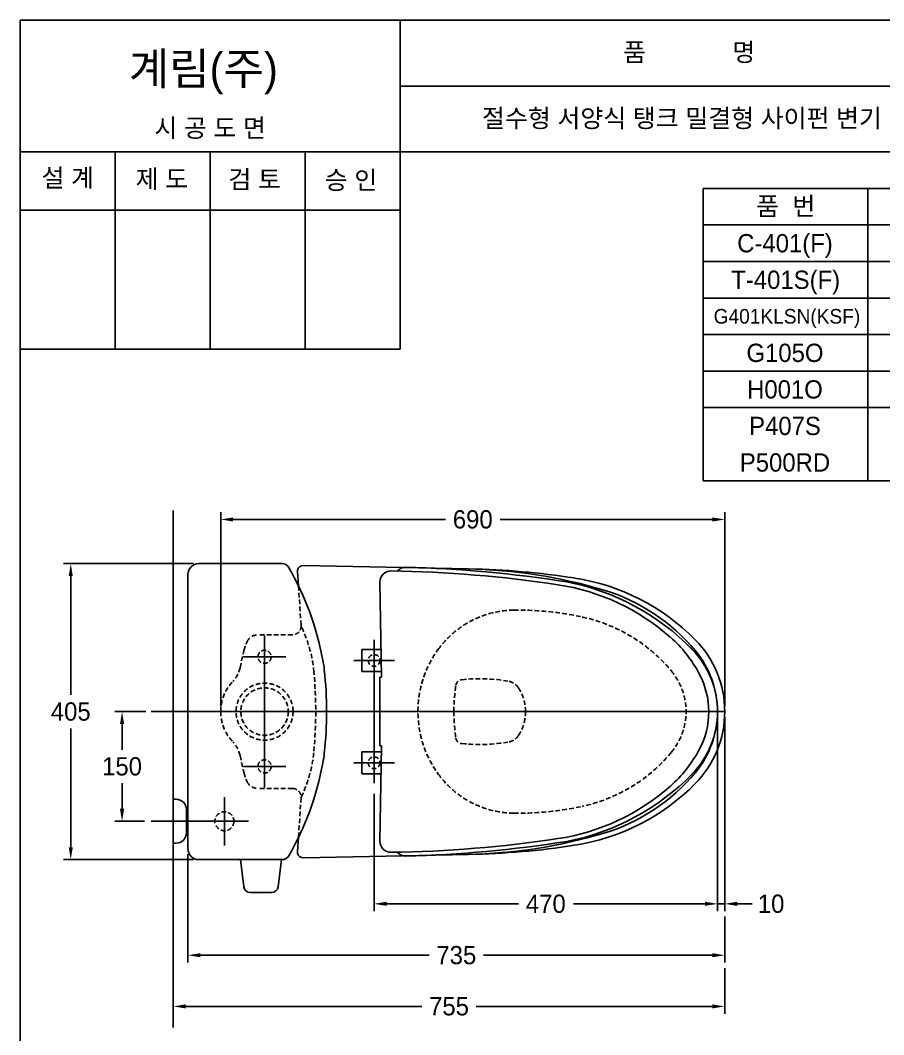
# Model space of a CAD drawing. Header units: millimetres. Extents: x 0 to 1800, y -67 to 2530.
# Drawn here: x 0 to 1182, y 1142 to 2530 of the extents above; entities that cross this region are included whole.
import ezdxf
from ezdxf.enums import TextEntityAlignment as Align
from ezdxf.lldxf.tags import DXFTag

# ---------------------------------------------------------------- set-up
doc = ezdxf.new("R2010")
doc.units = ezdxf.units.MM
doc.linetypes.add('DASHED2', pattern=[9.525, 6.35, -3.175])
for name, color, linetype in [('TEXT', 7, 'Continuous'), ('내부선 및 부속', 4, 'Continuous'), ('도각라인', 255, 'Continuous'), ('외형선', 3, 'Continuous'), ('점선', 6, 'DASHED2'), ('중심선', 1, 'DASHED'), ('치수선', 7, 'Continuous')]:
    doc.layers.add(name, color=color, linetype=linetype)
doc.styles.add('____', font='')
doc.styles.add('타이틀', font='H2GTRM.TTF', dxfattribs={"height": 25})
doc.styles.get('____').set_extended_font_data('굴림')
tags = doc.linetypes.add('DASHDOT', pattern=[70, 31, -13, 13, -13]).pattern_tags.tags
tags[10:11] = [DXFTag(74, 4), DXFTag(75, 0), DXFTag(340, '0'), DXFTag(46, 0.0), DXFTag(50, 0.0), DXFTag(44, 0.0), DXFTag(45, 0.0)]
tags[8:9] = [DXFTag(74, 4), DXFTag(75, 0), DXFTag(340, '0'), DXFTag(46, 0.0), DXFTag(50, 0.0), DXFTag(44, 0.0), DXFTag(45, 0.0)]
tags[6:7] = [DXFTag(74, 4), DXFTag(75, 0), DXFTag(340, '0'), DXFTag(46, 0.0), DXFTag(50, 0.0), DXFTag(44, 0.0), DXFTag(45, 0.0)]
tags[4:5] = [DXFTag(74, 4), DXFTag(75, 0), DXFTag(340, '0'), DXFTag(46, 0.0), DXFTag(50, 0.0), DXFTag(44, 0.0), DXFTag(45, 0.0)]
tags = doc.linetypes.add('DASHED', pattern=[25.72, 12.86, -12.86]).pattern_tags.tags
tags[6:7] = [DXFTag(74, 4), DXFTag(75, 0), DXFTag(340, '0'), DXFTag(46, 0.0), DXFTag(50, 0.0), DXFTag(44, 0.0), DXFTag(45, 0.0)]
tags[4:5] = [DXFTag(74, 4), DXFTag(75, 0), DXFTag(340, '0'), DXFTag(46, 0.0), DXFTag(50, 0.0), DXFTag(44, 0.0), DXFTag(45, 0.0)]
doc.dimstyles.new('MSADIM', dxfattribs={"dimtxt": 33, "dimasz": 17, "dimexe": 10, "dimexo": 7.5, "dimgap": 10, "dimtad": 0, "dimtih": 1, "dimtoh": 1, "dimdec": 0, "dimzin": 1, "dimdsep": 46, "dimtxsty": '____', "dimcen": 11.25, "dimadec": 0, "dimazin": 0, "dimtfac": 1, "dimtdec": 0, "dimtix": 1, "dimtmove": 0, "dimatfit": 3, "dimfxl": 1, "dimtolj": 1, "dimtzin": 1, "dimarcsym": 0})

# ---------------------------------------------------------------- blocks, each defined once
blk = doc.blocks.new('*D41')
at = {"layer": '치수선', "color": 0, "linetype": 'Continuous', "lineweight": -2, "transparency": 16777216}
for p, q in [((274.4, 1591.6), (274.4, 1857)), ((291.4, 1847), (582.2, 1847)), ((947.4, 1847), (656.7, 1847)), ((964.4, 1591.6), (964.4, 1857))]:
    blk.add_line(p, q, dxfattribs=at)
at = {"layer": '치수선', "color": 0, "linetype": 'Continuous', "transparency": 16777216}
for points in [[(291.4, 1849.8), (291.4, 1844.2), (274.4, 1847)], [(947.4, 1849.8), (947.4, 1844.2), (964.4, 1847)]]:
    blk.add_solid(points, dxfattribs=at)
at = {"layer": '치수선', "color": 0, "linetype": 'Continuous', "transparency": 16777216, "insert": (619.4, 1847), "char_height": 25, "attachment_point": 5, "style": '____'}
blk.add_mtext('\\A1;690', dxfattribs=at)
blk = doc.blocks.new('*D42')
at = {"layer": '치수선', "color": 0, "linetype": 'Continuous', "lineweight": -2, "transparency": 16777216}
for p, q in [((954.4, 1576.7), (954.4, 1311.1)), ((484.4, 1471.6), (484.4, 1311.1)), ((501.4, 1321.1), (681.8, 1321.1)), ((937.4, 1321.1), (757.1, 1321.1))]:
    blk.add_line(p, q, dxfattribs=at)
at = {"layer": '치수선', "color": 0, "linetype": 'Continuous', "transparency": 16777216}
for points in [[(501.4, 1324), (501.4, 1318.3), (484.4, 1321.1)], [(937.4, 1324), (937.4, 1318.3), (954.4, 1321.1)]]:
    blk.add_solid(points, dxfattribs=at)
at = {"layer": '치수선', "color": 0, "linetype": 'Continuous', "transparency": 16777216, "insert": (719.4, 1321.1), "char_height": 25, "attachment_point": 5, "style": '____'}
blk.add_mtext('\\A1;470', dxfattribs=at)
blk = doc.blocks.new('*D43')
at = {"layer": '치수선', "color": 0, "linetype": 'Continuous', "lineweight": -2, "transparency": 16777216}
for p, q in [((964.4, 1576.6), (964.4, 1311.1)), ((937.4, 1321.1), (920.4, 1321.1)), ((954.4, 1328.6), (954.4, 1331.1)), ((954.4, 1321.1), (964.4, 1321.1)), ((981.4, 1321.1), (1001.7, 1321.1))]:
    blk.add_line(p, q, dxfattribs=at)
at = {"layer": '치수선', "color": 0, "linetype": 'Continuous', "transparency": 16777216}
for points in [[(937.4, 1324), (937.4, 1318.3), (954.4, 1321.1)], [(981.4, 1324), (981.4, 1318.3), (964.4, 1321.1)]]:
    blk.add_solid(points, dxfattribs=at)
at = {"layer": '치수선', "color": 0, "linetype": 'Continuous', "transparency": 16777216, "insert": (1027.8, 1321.1), "char_height": 25, "attachment_point": 5, "style": '____'}
blk.add_mtext('\\A1;10', dxfattribs=at)
blk = doc.blocks.new('*D44')
at = {"layer": '치수선', "color": 0, "linetype": 'Continuous', "lineweight": -2, "transparency": 16777216}
for p, q in [((229.4, 1389.1), (229.4, 1240.8)), ((964.4, 1303.6), (964.4, 1240.8)), ((246.4, 1250.8), (559.8, 1250.8)), ((947.4, 1250.8), (634.1, 1250.8))]:
    blk.add_line(p, q, dxfattribs=at)
at = {"layer": '치수선', "color": 0, "linetype": 'Continuous', "transparency": 16777216}
for points in [[(246.4, 1253.6), (246.4, 1248), (229.4, 1250.8)], [(947.4, 1253.6), (947.4, 1248), (964.4, 1250.8)]]:
    blk.add_solid(points, dxfattribs=at)
at = {"layer": '치수선', "color": 0, "linetype": 'Continuous', "transparency": 16777216, "insert": (596.9, 1250.8), "char_height": 25, "attachment_point": 5, "style": '____'}
blk.add_mtext('\\A1;735', dxfattribs=at)
blk = doc.blocks.new('*D45')
at = {"layer": '치수선', "color": 0, "linetype": 'Continuous', "lineweight": -2, "transparency": 16777216}
for p, q in [((964.4, 1233.3), (964.4, 1170.8)), ((209.4, 1188.3), (209.4, 1190.8)), ((226.4, 1180.8), (549.8, 1180.8)), ((947.4, 1180.8), (624.1, 1180.8))]:
    blk.add_line(p, q, dxfattribs=at)
at = {"layer": '치수선', "color": 0, "linetype": 'Continuous', "transparency": 16777216}
for points in [[(226.4, 1183.6), (226.4, 1178), (209.4, 1180.8)], [(947.4, 1183.6), (947.4, 1178), (964.4, 1180.8)]]:
    blk.add_solid(points, dxfattribs=at)
at = {"layer": '치수선', "color": 0, "linetype": 'Continuous', "transparency": 16777216, "insert": (586.9, 1180.8), "char_height": 25, "attachment_point": 5, "style": '____'}
blk.add_mtext('\\A1;755', dxfattribs=at)
blk = doc.blocks.new('*D46')
at = {"layer": '치수선', "color": 0, "linetype": 'Continuous', "lineweight": -2, "transparency": 16777216}
for p, q in [((171.9, 1584.1), (129.3, 1584.1)), ((139.3, 1567.1), (139.3, 1531.9)), ((139.3, 1451.1), (139.3, 1486.2)), ((169.9, 1434.1), (129.3, 1434.1))]:
    blk.add_line(p, q, dxfattribs=at)
at = {"layer": '치수선', "color": 0, "linetype": 'Continuous', "transparency": 16777216}
for points in [[(136.5, 1567.1), (142.2, 1567.1), (139.3, 1584.1)], [(136.5, 1451.1), (142.2, 1451.1), (139.3, 1434.1)]]:
    blk.add_solid(points, dxfattribs=at)
at = {"layer": '치수선', "color": 0, "linetype": 'Continuous', "transparency": 16777216, "insert": (139.3, 1509.1), "char_height": 25, "attachment_point": 5, "style": '____'}
blk.add_mtext('\\A1;150', dxfattribs=at)
blk = doc.blocks.new('*D47')
at = {"layer": '치수선', "color": 0, "linetype": 'Continuous', "lineweight": -2, "transparency": 16777216}
for p, q in [((236.9, 1786.6), (59.1, 1786.6)), ((69.1, 1769.6), (69.1, 1606.9)), ((69.1, 1398.6), (69.1, 1561.2)), ((236.9, 1381.6), (59.1, 1381.6))]:
    blk.add_line(p, q, dxfattribs=at)
at = {"layer": '치수선', "color": 0, "linetype": 'Continuous', "transparency": 16777216}
for points in [[(66.3, 1769.6), (71.9, 1769.6), (69.1, 1786.6)], [(66.3, 1398.6), (71.9, 1398.6), (69.1, 1381.6)]]:
    blk.add_solid(points, dxfattribs=at)
at = {"layer": '치수선', "color": 0, "linetype": 'Continuous', "transparency": 16777216, "insert": (69.1, 1584.1), "char_height": 25, "attachment_point": 5, "style": '____'}
blk.add_mtext('\\A1;405', dxfattribs=at)

msp = doc.modelspace()

# ---------------------------------------------------------------- linework, layer by layer
at = {"layer": '내부선 및 부속', "linetype": 'Continuous'}
for p, q in [((492.4, 1761.3), (494.4, 1631.1)), ((467.4, 1669.1), (467.4, 1639.1)), ((467.4, 1669.1), (493.9, 1669.1)), ((467.4, 1639.1), (494.3, 1639.1)), ((492.4, 1631.1), (494.4, 1631.1)), ((492.4, 1631.1), (492.4, 1584.1)), ((492.4, 1537.1), (492.4, 1584.1)), ((467.4, 1529.1), (467.4, 1499.1)), ((467.4, 1529.1), (494.3, 1529.1)), ((492.4, 1537.1), (494.4, 1537.1)), ((492.4, 1406.8), (494.4, 1537.1)), ((467.4, 1499.1), (493.9, 1499.1)), ((213.4, 1464.1), (209.4, 1464.1)), ((227.4, 1450.1), (227.4, 1418.1)), ((229.4, 1444.3), (227.4, 1444.3)), ((229.4, 1423.8), (227.4, 1423.8)), ((213.4, 1404.1), (209.4, 1404.1)), ((301.4, 1381.6), (306, 1344.5)), ((357.4, 1381.6), (352.9, 1344.5)), ((344, 1336.6), (314.9, 1336.6))]:
    msp.add_line(p, q, dxfattribs=at)
at = {"layer": '내부선 및 부속', "linetype": 'Continuous', "flags": 128}
for points in [[(748, 1761.6, -0.153281), (919.7, 1669.3)], [(889.9, 1686, -0.089429), (929.5, 1635.9)], [(954.4, 1584.1, -0.195798), (919.7, 1498.8)], [(942.4, 1584.1, -0.12324), (929.5, 1532.2)], [(889.9, 1482.1, -0.144538), (735.9, 1410.3)], [(213.4, 1464.1, -0.414214), (227.4, 1450.1)], [(507.7, 1391.6, -0.418484), (492.4, 1406.6)], [(735.9, 1410.3, -0.033715), (507.7, 1391.6)], [(748, 1406.5, -0.032318), (527.8, 1386.5)], [(527.8, 1386.5, -0.225843), (516.1, 1391.7)], [(352.9, 1344.5, -0.379025), (344, 1336.6)]]:
    msp.add_lwpolyline(points, format="xyb", dxfattribs=at)
at = {"layer": '내부선 및 부속', "linetype": 'Continuous'}
for centre, radius, start, end in [((527.4, 1766.7), 15, 88.4964, 139.4017), ((482.9, 70.2), 1712, 81.0921, 88.4964), ((507.4, 1761.6), 15, 89.1659, 180), ((482.9, 76.7), 1700, 81.4419, 89.1659), ((691.2, 1461.1), 300, 48.5441, 81.4419), ((832.4, 1584.1), 122, 0, 44.3131), ((832.4, 1584.1), 110, 0, 28.1029), ((770.7, 1617), 180, 311.4559, 331.8971), ((686.9, 1726.2), 325.5, 280.8287, 315.6869), ((213.4, 1418.1), 14, 270, 360), ((314.9, 1345.6), 9, 186.9683, 270)]:
    msp.add_arc(centre, radius, start, end, dxfattribs=at)
at = {"layer": '도각라인', "color": 7}
for p, q in [((0, 2530), (1800, 2530)), ((0, 0), (0, 2530)), ((520, 2080), (520, 2530)), ((520, 2440), (1800, 2440)), ((0, 2350), (1800, 2350)), ((130, 2080), (130, 2350)), ((260, 2080), (260, 2350)), ((390, 2080), (390, 2350)), ((935, 1900), (935, 2300)), ((935, 2300), (1770, 2300)), ((1160, 1900), (1160, 2300)), ((0, 2270), (520, 2270)), ((935, 2250), (1770, 2250)), ((935, 2200), (1770, 2200)), ((935, 2150), (1770, 2150)), ((935, 2100), (1770, 2100)), ((0, 2080), (520, 2080)), ((935, 2050), (1770, 2050)), ((935, 2000), (1770, 2000)), ((935, 2000), (1770, 2000)), ((935, 1900), (1770, 1900))]:
    msp.add_line(p, q, dxfattribs=at)
at = {"layer": '외형선', "linetype": 'Continuous'}
for p, q in [((209.4, 1151.8), (209.4, 1859.3)), ((244.4, 1786.6), (358.7, 1786.6)), ((387.6, 1784.1), (613, 1779.4)), ((229.4, 1771.6), (229.4, 1396.6)), ((379.5, 1775.5), (380.8, 1756.3)), ((209.4, 1400), (209.4, 1467.8)), ((209.4, 1404.1), (209.4, 1464.1)), ((380.8, 1411.8), (379.5, 1392.6)), ((387.6, 1384.1), (613, 1388.7)), ((244.4, 1381.6), (358.7, 1381.6)), ((357.4, 1381.6), (301.4, 1381.6))]:
    msp.add_line(p, q, dxfattribs=at)
at = {"layer": '외형선', "linetype": 'Continuous', "flags": 128}
for points in [[(613, 1779.4, -0.06748), (798.8, 1750.4)], [(798.8, 1750.4, -0.146734), (924.3, 1667.2)], [(924, 1682.5, -0.197475), (964.4, 1584.1)], [(924.3, 1667.2, -0.175371), (954.4, 1584.1)], [(414.2, 1654.5, -0.017235), (416.2, 1640.9)], [(416.2, 1527.3, -0.017235), (414.2, 1513.6)], [(414.2, 1513.6, -0.085243), (367.4, 1386.6)], [(924.3, 1500.9, -0.146734), (798.8, 1417.7)], [(924, 1485.6, -0.160769), (758.6, 1401.2)], [(758.6, 1401.2, -0.03349), (614.6, 1388.7)], [(367.4, 1386.6, -0.268128), (358.7, 1381.6)]]:
    msp.add_lwpolyline(points, format="xyb", dxfattribs=at)
at = {"layer": '외형선', "linetype": 'Continuous'}
for centre, radius, start, end in [((244.4, 1771.6), 15, 90, 180), ((358.7, 1776.6), 10, 29.9614, 90), ((20.8, 1581.8), 400, 10.4723, 29.9614), ((387.4, 1776.1), 8, 168.5738, 183.8485), ((387.4, 1776.1), 8, 88.8279, 168.5738), ((593.7, 699.6), 1080, 81.2159, 88.8882), ((713.4, 1474.2), 296.2, 44.6829, 81.2159), ((-80.6, 1584.1), 500, 353.4772, 6.5228), ((824.4, 1584.1), 140, 315.3171, 0), ((824.4, 1584.1), 130, 320.2125, 0), ((598.7, 2088.5), 700, 271.1713, 286.6131), ((244.4, 1396.6), 15, 180, 270), ((387.4, 1392.1), 8, 176.1515, 191.4262), ((387.4, 1392.1), 8, 191.4262, 271.1713)]:
    msp.add_arc(centre, radius, start, end, dxfattribs=at)
at = {"layer": '점선'}
for p, q in [((380.8, 1756.3), (384.4, 1701.9)), ((372.4, 1689.1), (325, 1689.1)), ((300.9, 1644.1), (306.2, 1667.5)), ((300.9, 1524), (306.2, 1500.6)), ((372.4, 1479.1), (325, 1479.1)), ((384.4, 1466.3), (380.8, 1411.8))]:
    msp.add_line(p, q, dxfattribs=at)
at = {"layer": '점선', "flags": 128}
for points in [[(675.5, 1723, -0.057005), (769.4, 1713.6)], [(769.4, 1713.6, -0.167296), (891.3, 1639.7)], [(384.4, 1701.9, -0.434022), (372.4, 1689.1)], [(306.2, 1667.5, -0.055053), (310.6, 1679.9)], [(310.6, 1679.9, -0.289681), (325, 1689.1)], [(300.9, 1644.1, -0.135013), (290.9, 1625.4)], [(891.3, 1639.7, -0.175371), (911.4, 1584.1)], [(274.4, 1584.1, -0.192258), (290.9, 1625.4)], [(596.3, 1620.2, -0.340717), (604.3, 1627.8)], [(604.3, 1627.8, -0.070312), (668.6, 1625.6)], [(604.3, 1627.8, -0.070312), (668.6, 1625.6)], [(593.6, 1584.1, -0.037774), (596.3, 1620.2)], [(681.9, 1616.8, -0.145176), (691.6, 1584.1)], [(681.9, 1616.8, -0.145176), (691.6, 1584.1)], [(681.9, 1551.3, -0.207813), (668.6, 1542.6)], [(681.9, 1551.3, -0.207813), (668.6, 1542.6)], [(891.3, 1528.4, -0.167296), (769.4, 1454.5)], [(675.5, 1445.1, -0.233552), (573, 1497.6)], [(372.4, 1479.1, -0.434026), (384.4, 1466.3)]]:
    msp.add_lwpolyline(points, format="xyb", dxfattribs=at)
at = {"layer": '점선'}
for centre, radius in [((334.4, 1659.1), 9), ((484.4, 1654.1), 8), ((334.4, 1584.1), 39), ((334.4, 1584.1), 32.5), ((334.4, 1509.1), 9), ((484.4, 1514.1), 8), ((279.4, 1434.1), 13)]:
    msp.add_circle(centre, radius, dxfattribs=at)
for centre, radius, start, end in [((677.4, 1593), 130, 90.8275, 143.411), ((222.7, 1622), 180, 5.1859, 26.0462), ((689.4, 1584.1), 145, 143.411, 216.589), ((-195.6, 1584.1), 600, 354.8141, 5.1859), ((665.1, 1605.9), 20, 33.0409, 79.9998), ((334.4, 1584.1), 60, 180, 223.5311), ((833.6, 1584.1), 240, 180, 188.653), ((631.6, 1584.1), 60, 326.9591, 0.0001), ((631.6, 1584.1), 60, 326.9591, 0.0001), ((824.4, 1584.1), 87, 320.2125, 0), ((261.9, 1515.2), 40, 12.7744, 43.5311), ((605.2, 1549.3), 9, 188.653, 263.9124), ((628.7, 1769.1), 230, 263.9124, 280.0002), ((222.7, 1546.1), 180, 333.9538, 354.8141), ((364.8, 1513.9), 60, 192.7743, 205.3787), ((325, 1495.1), 16, 205.3787, 270.0934), ((681.5, 1860.1), 415, 269.1725, 282.2229)]:
    msp.add_arc(centre, radius, start, end, dxfattribs=at)
at = {"layer": '중심선', "linetype": 'DASHDOT'}
for p, q in [((334.4, 1688.1), (334.4, 1480.1)), ((484.4, 1682.1), (484.4, 1486.1)), ((305.4, 1659.1), (363.4, 1659.1)), ((456.4, 1654.1), (512.4, 1654.1)), ((179.4, 1584.1), (964.4, 1584.1)), ((456.4, 1514.1), (512.4, 1514.1)), ((305.4, 1509.1), (363.4, 1509.1)), ((279.4, 1401.1), (279.4, 1467.1)), ((246.4, 1434.1), (179.4, 1434.1)), ((246.4, 1434.1), (312.4, 1434.1))]:
    msp.add_line(p, q, dxfattribs=at)

# ---------------------------------------------------------------- texts
at = {"layer": 'TEXT', "style": '타이틀'}
for s, height, p in [('품             명', 25, (915.7, 2486.4)), ('절수형 서양식 탱크 밀결형 사이펀 변기', 25, (905.8, 2396)), ('시 공 도 면', 25, (259.9, 2382.7)), ('설 계', 25, (65, 2314.6)), ('제 도', 25, (193.8, 2312.9)), ('검 토', 25, (320.8, 2312.3)), ('승 인', 25, (452.7, 2311.4)), ('품  번', 25, (1047.9, 2275.7)), ('C-401(F)', 25, (1046.8, 2225)), ('T-401S(F)', 25, (1047.8, 2175)), ('G401KLSN(KSF)', 20, (1049.5, 2125)), ('G105O', 25, (1046.8, 2075)), ('H001O', 25, (1046.8, 2025)), ('P407S', 25, (1046.8, 1975)), ('P500RD', 25, (1046.8, 1925))]:
    msp.add_text(s, height=height, dxfattribs=at).set_placement(p, align=Align.MIDDLE_CENTER)
msp.add_text('계림(주)', height=44, dxfattribs=at).set_placement((148.7, 2441.8))

# ---------------------------------------------------------------- dimensions: what is measured, and where the dimension line sits
at = {"layer": '치수선', "linetype": 'Continuous'}
for base, p1, p2, picture, middle in [((964.4, 1847), (274.4, 1584.1), (964.4, 1584.1), '*D41', (619.4, 1847)), ((964.4, 1180.8), (209.4, 1180.8), (964.4, 1240.8), '*D45', (586.9, 1180.8))]:
    dim = msp.add_linear_dim(base=base, p1=p1, p2=p2, dimstyle='MSADIM', override={"dimtxt": 25}, dxfattribs=at)
    dim.commit()
    dim.dimension.update_dxf_attribs({"geometry": picture, "text_midpoint": middle})
for base, p1, p2, picture, middle in [((69.1, 1381.6), (244.4, 1786.6), (244.4, 1381.6), '*D47', (69.1, 1584.1)), ((139.3, 1584.1), (177.4, 1434.1), (179.4, 1584.1), '*D46', (139.3, 1509.1))]:
    dim = msp.add_linear_dim(base=base, p1=p1, p2=p2, angle=90, dimstyle='MSADIM', override={"dimtxt": 25}, dxfattribs=at)
    dim.commit()
    dim.dimension.update_dxf_attribs({"geometry": picture, "text_midpoint": middle, "dimtype": 160})
for base, p1, p2, picture, middle in [((954.4, 1321.1), (484.4, 1479.1), (954.4, 1584.2), '*D42', (719.4, 1321.1)), ((964.4, 1321.1), (954.4, 1321.1), (964.4, 1584.1), '*D43', (1027.8, 1321.1)), ((964.4, 1250.8), (229.4, 1396.6), (964.4, 1311.1), '*D44', (596.9, 1250.8))]:
    dim = msp.add_linear_dim(base=base, p1=p1, p2=p2, dimstyle='MSADIM', override={"dimtxt": 25}, dxfattribs=at)
    dim.commit()
    dim.dimension.update_dxf_attribs({"geometry": picture, "text_midpoint": middle, "dimtype": 160})

doc.saveas('drawing.dxf')
